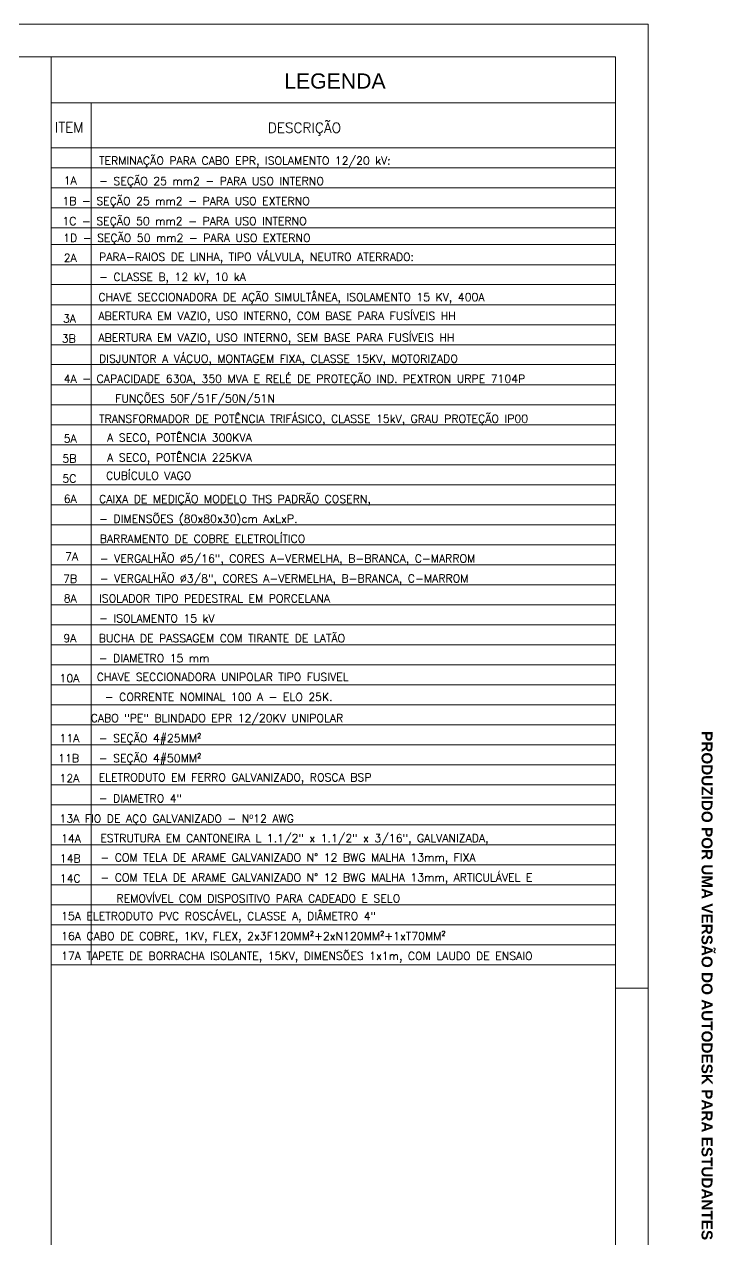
# Model space of a CAD drawing. Header units: inches. Extents: x 5 to 1823, y 18 to 726.
# Drawn here: x 674.1 to 887.3, y 237.5 to 611.9 of the extents above; entities that cross this region are included whole.
import ezdxf

# ---------------------------------------------------------------- set-up
doc = ezdxf.new("R2010")
doc.units = ezdxf.units.IN
doc.header["$MEASUREMENT"] = 0
for name, color, linetype in [('PDF2_01', 1, 'Continuous'), ('PDF2_BORDA', 7, 'Continuous'), ('PDF2_Layer 1', 7, 'Continuous'), ('PDF2_PAUTA', 4, 'Continuous'), ('PDF2_PROJET', 4, 'Continuous'), ('PDF2_Texto', 1, 'Continuous')]:
    doc.layers.add(name, color=color, linetype=linetype)
doc.layers.add('PDF2_ENIT-EL20009', color=7, linetype='Continuous', true_color=0xdcdcdc)
doc.styles.add('PDF Arial', font='arial.ttf')
doc.styles.add('PDF Arial Bold', font='arialbd.ttf')
doc.styles.add('PDF RomanS', font='romans__.ttf')

msp = doc.modelspace()

# ---------------------------------------------------------------- linework, layer by layer
at = {"layer": 'PDF2_01', "lineweight": 5}
msp.add_lwpolyline([(682.39, 27.95), (682.39, 601.94)], close=True, dxfattribs=at)
msp.add_lwpolyline([(682.39, 601.94), (682.39, 27.95)], dxfattribs=at)
at = {"layer": 'PDF2_BORDA', "lineweight": 5}
msp.add_lwpolyline([(856.46, 314.96), (866.45, 314.96)], dxfattribs=at)
at = {"layer": 'PDF2_ENIT-EL20009', "lineweight": 5}
for points in [[(694.72, 587.77), (694.72, 543.25)], [(694.72, 544.06), (694.72, 531.39)], [(694.72, 531.73), (694.72, 512.56)], [(694.72, 513.23), (694.72, 494.75), (694.72, 470.1), (694.72, 457.77), (694.72, 439.27), (694.72, 426.95), (694.72, 414.62), (694.72, 402.29), (694.72, 383.82), (694.72, 371.49), (694.72, 359.16), (694.72, 334.51), (694.72, 322.19)]]:
    msp.add_lwpolyline(points, dxfattribs=at)
at = {"layer": 'PDF2_Layer 1', "color": 30, "lineweight": 5, "true_color": 0xff7f00}
msp.add_lwpolyline([(25.47, 611.93), (866.45, 611.93), (866.45, 17.96), (25.47, 17.96)], close=True, dxfattribs=at)
at = {"layer": 'PDF2_Layer 1', "lineweight": 5}
msp.add_lwpolyline([(50.46, 27.95), (50.46, 601.94), (856.46, 601.94), (856.46, 27.95)], close=True, dxfattribs=at)
msp.add_lwpolyline([(50.46, 27.95), (50.46, 601.94), (856.46, 601.94), (856.46, 27.95)], close=True, dxfattribs=at)
msp.add_lwpolyline([(50.46, 27.95), (50.46, 601.94), (856.46, 601.94), (856.46, 27.95)], close=True, dxfattribs=at)
at = {"layer": 'PDF2_Layer 1', "color": 30, "lineweight": 5, "true_color": 0xff7f00}
for points in [[(682.39, 27.95), (682.39, 17.96), (682.39, 27.95), (682.39, 601.94)], [(682.39, 587.77), (856.51, 587.77)], [(682.39, 573.9), (682.39, 544.06), (682.39, 531.73), (682.39, 513.23), (682.39, 494.75), (682.39, 470.1), (682.39, 457.77), (682.39, 439.27), (682.39, 426.95), (682.39, 414.62), (682.39, 402.29), (682.39, 383.82), (682.39, 371.49), (682.39, 359.16), (682.39, 334.51), (682.39, 322.19)]]:
    msp.add_lwpolyline(points, dxfattribs=at)
at = {"layer": 'PDF2_Layer 1', "lineweight": 5}
msp.add_lwpolyline([(856.46, 573.9), (856.46, 544.06), (856.46, 531.73), (856.46, 513.23), (856.46, 494.75), (856.46, 470.1), (856.46, 457.77), (856.46, 439.27), (856.46, 426.95), (856.46, 414.62), (856.46, 402.29), (856.46, 383.82), (856.46, 371.49), (856.46, 359.16), (856.46, 334.51), (856.46, 322.19)], dxfattribs=at)
at = {"layer": 'PDF2_PAUTA', "lineweight": 5}
for points in [[(682.39, 567.74), (856.46, 567.74)], [(682.39, 561.57), (856.46, 561.57)], [(682.39, 555.42), (856.46, 555.42)], [(682.39, 549.24), (856.46, 549.24)], [(682.39, 537.88), (856.46, 537.88)], [(682.39, 525.56), (856.46, 525.56)], [(682.39, 519.4), (856.46, 519.4)], [(682.39, 507.08), (856.46, 507.08)], [(682.39, 500.9), (856.46, 500.9)], [(682.39, 488.58), (856.46, 488.58)], [(682.39, 482.43), (856.46, 482.43)], [(682.39, 476.25), (856.46, 476.25)], [(682.39, 463.93), (856.46, 463.93)], [(856.46, 457.77), (682.39, 457.77), (856.46, 457.77)], [(682.39, 451.6), (856.46, 451.6)], [(682.39, 445.45), (856.46, 445.45)], [(682.39, 433.12), (856.46, 433.12)], [(856.46, 426.95), (682.39, 426.95), (856.46, 426.95)], [(682.39, 420.8), (856.46, 420.8)], [(856.46, 414.62), (682.39, 414.62), (856.46, 414.62)], [(682.39, 408.47), (856.46, 408.47)], [(682.39, 396.14), (856.46, 396.14)], [(682.39, 389.97), (856.46, 389.97)], [(682.39, 377.64), (856.46, 377.64)], [(682.39, 365.32), (856.46, 365.32)], [(856.46, 359.16), (682.39, 359.16), (856.46, 359.16)], [(682.39, 352.99), (856.46, 352.99)], [(856.46, 346.84), (682.39, 346.84), (856.46, 346.84)], [(682.39, 340.66), (856.46, 340.66)], [(682.39, 328.34), (856.46, 328.34)], [(682.39, 322.19), (856.46, 322.19)]]:
    msp.add_lwpolyline(points, dxfattribs=at)
for points in [[(856.46, 544.06), (682.39, 544.06)], [(856.46, 531.73), (682.39, 531.73)], [(856.46, 513.23), (682.39, 513.23)], [(856.46, 494.75), (682.39, 494.75)], [(856.46, 470.1), (682.39, 470.1)], [(856.46, 439.27), (682.39, 439.27)], [(856.46, 402.29), (682.39, 402.29)], [(856.46, 383.82), (682.39, 383.82)], [(856.46, 371.49), (682.39, 371.49)], [(856.46, 334.51), (682.39, 334.51)]]:
    msp.add_lwpolyline(points, close=True, dxfattribs=at)
at = {"layer": 'PDF2_PROJET', "color": 7, "lineweight": 5}
for points in [[(694.72, 587.77), (694.72, 573.9)], [(682.39, 573.9), (856.46, 573.9)]]:
    msp.add_lwpolyline(points, dxfattribs=at)

# ---------------------------------------------------------------- texts
at = {"layer": 'PDF2_Texto', "color": 7, "attachment_point": 7}
for s, insert, char_height, style in [('LEGENDA', (754.26, 592.05), 4.688, 'PDF Arial'), ('ITEM', (683.56, 578.65), 3.082, 'PDF RomanS'), ('DESCRIÇÃO', (749.23, 577.63), 3.082, 'PDF RomanS')]:
    msp.add_mtext(s, dxfattribs=dict(at, insert=insert, char_height=char_height, style=style))
at = {"layer": 'PDF2_Texto', "color": 6, "attachment_point": 7, "style": 'PDF RomanS'}
for s, insert, char_height in [('TERMINAÇÃO PARA CABO EPR, ISOLAMENTO 12/20 kV:', (697.21, 567.87), 2.4652), ('- SEÇÃO 25 mm2 - PARA USO INTERNO', (697.21, 561.7), 2.4652), ('1A', (686.3, 562.53), 2.465), ('1B - SEÇÃO 25 mm2 - PARA USO EXTERNO', (685.89, 555.55), 2.4652), ('1C - SEÇÃO 50 mm2 - PARA USO INTERNO', (685.89, 549.37), 2.4652), ('1D - SEÇÃO 50 mm2 - PARA USO EXTERNO', (686.12, 544.19), 2.4652), ('2A', (686.3, 538.74), 2.465), ('PARA-RAIOS DE LINHA, TIPO VÁLVULA, NEUTRO ATERRADO:', (697.21, 538.28), 2.4652), ('- CLASSE B, 12 kV, 10 kA', (697.21, 532.12), 2.4652), ('CHAVE SECCIONADORA DE AÇÃO SIMULTÂNEA, ISOLAMENTO 15 KV, 400A', (696.98, 525.91), 2.4652), ('3A', (686.07, 520.03), 2.465), ('ABERTURA EM VAZIO, USO INTERNO, COM BASE PARA FUSÍVEIS HH', (696.98, 520.11), 2.4652), ('ABERTURA EM VAZIO, USO INTERNO, SEM BASE PARA FUSÍVEIS HH', (696.98, 513.42), 2.4652), ('3B', (685.67, 513.88), 2.465), ('DISJUNTOR A VÁCUO, MONTAGEM FIXA, CLASSE 15KV, MOTORIZADO', (697.21, 506.94), 2.4652), ('4A - CAPACIDADE 630A, 350 MVA E RELÉ DE PROTEÇÃO IND. PEXTRON URPE 7104P', (686.3, 500.76), 2.4652), ('FUNÇÕES 50F/51F/50N/51N', (702.19, 494.61), 2.4652), ('TRANSFORMADOR DE POTÊNCIA TRIFÁSICO, CLASSE 15kV, GRAU PROTEÇÃO IP00', (697.21, 488.44), 2.4652), ('5A', (686.3, 483.08), 2.465), ('A SECO, POTÊNCIA 300KVA', (699.7, 482.62), 2.4652), ('5B', (685.89, 476.93), 2.465), ('A SECO, POTÊNCIA 225KVA', (699.7, 476.47), 2.4652), ('5C', (685.89, 470.75), 2.465), ('CUBÍCULO VAGO', (699.33, 471.64), 2.4652), ('6A', (686.3, 464.51), 2.465), ('CAIXA DE MEDIÇÃO MODELO THS PADRÃO COSERN,', (697.21, 463.7), 2.4652), ('- DIMENSÕES (80x80x30)cm AxLxP.', (697.21, 457.55), 2.4652), ('BARRAMENTO DE COBRE ELETROLÍTICO', (697.41, 452.23), 2.4652), ('7A', (686.72, 446.72), 2.465), ('- VERGALHÃO ∅5/16", CORES A-VERMELHA, B-BRANCA, C-MARROM', (697.41, 445.31), 2.4652), ('7B', (686.1, 439.9), 2.465), ('- VERGALHÃO ∅3/8", CORES A-VERMELHA, B-BRANCA, C-MARROM', (697.41, 439.16), 2.4652), ('8A', (686.3, 433.84), 2.465), ('ISOLADOR TIPO PEDESTRAL EM PORCELANA', (697.21, 433.84), 2.4652), ('- ISOLAMENTO 15 kV', (697.21, 427.69), 2.4652), ('9A', (686.19, 421.56), 2.465), ('BUCHA DE PASSAGEM COM TIRANTE DE LATÃO', (697.1, 421.56), 2.4652), ('- DIAMETRO 15 mm', (697.1, 415.41), 2.4652), ('CHAVE SECCIONADORA UNIPOLAR TIPO FUSIVEL', (696.47, 409.64), 2.4652), ('10A', (685, 409.23), 2.465), ('- CORRENTE NOMINAL 100 A - ELO 25K.', (698.96, 403.48), 2.4652), ('CABO "PE" BLINDADO EPR 12/20KV UNIPOLAR', (694.61, 396.16), 2.4652), ('11A', (685, 390.77), 2.465), ('- SEÇÃO 4#25MM²', (697.1, 389.94), 2.4652), ('11B', (684.59, 384.58), 2.465), ('- SEÇÃO 4#50MM²', (697.1, 383.77), 2.4652), ('12A', (685, 378.43), 2.465), ('ELETRODUTO EM FERRO GALVANIZADO, ROSCA BSP', (697.1, 377.97), 2.4652), ('- DIAMETRO 4"', (697.1, 372.25), 2.4652), ('13A FIO DE AÇO GALVANIZADO - Nº12 AWG', (685, 365.29), 2.4652), ('14A', (685.49, 359.92), 2.465), ('ESTRUTURA EM CANTONEIRA L 1.1/2" x 1.1/2" x 3/16", GALVANIZADA,', (697.59, 359.16), 2.4652), ('14B', (685.09, 353.73), 2.465), ('- COM TELA DE ARAME GALVANIZADO N° 12 BWG MALHA 13mm, FIXA', (697.59, 353.27), 2.4652), ('14C', (685.09, 347.58), 2.465), ('- COM TELA DE ARAME GALVANIZADO N° 12 BWG MALHA 13mm, ARTICULÁVEL E', (697.59, 347.12), 2.4652), ('REMOVÍVEL COM DISPOSITIVO PARA CADEADO E SELO', (702.57, 341.41), 2.4652), ('15A ELETRODUTO PVC ROSCÁVEL, CLASSE A, DIÂMETRO 4"', (685.49, 335.25), 2.4652), ('16A CABO DE COBRE, 1KV, FLEX, 2x3F120MM²+2xN120MM²+1xT70MM²', (685.49, 329.08), 2.4652), ('17A TAPETE DE BORRACHA ISOLANTE, 15KV, DIMENSÕES 1x1m, COM LAUDO DE ENSAIO', (685.49, 322.94), 2.4652)]:
    msp.add_mtext(s, dxfattribs=dict(at, insert=insert, char_height=char_height))
at = {"layer": 'PDF2_Texto', "color": 7, "insert": (882.92, 394.19), "char_height": 3.3677, "attachment_point": 7, "rotation": 270, "style": 'PDF Arial Bold'}
msp.add_mtext('PRODUZIDO POR UMA VERSÃO DO AUTODESK PARA ESTUDANTES', dxfattribs=at)

doc.saveas('drawing.dxf')
